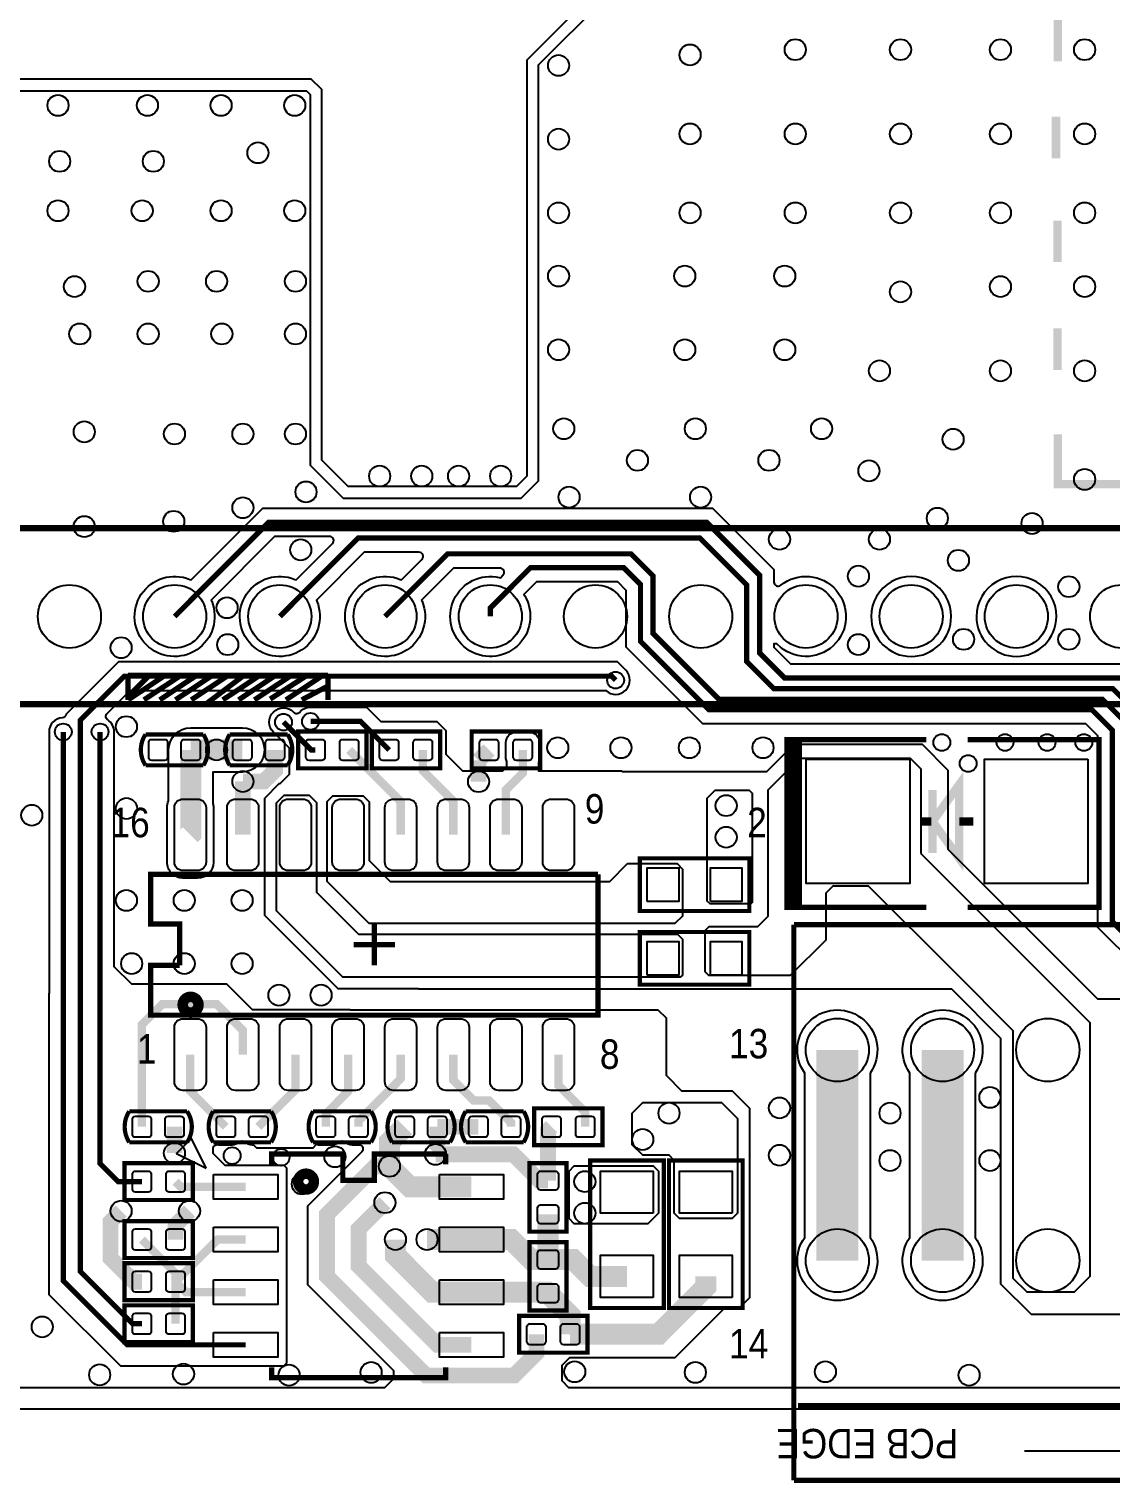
# Model space of a CAD drawing. Extents: x -4 to 87.6, y -5.6 to 52.5.
# Drawn here: x 14.67 to 40.78, y -5.29 to 29.78 of the extents above; entities that cross this region are included whole.
import ezdxf
from ezdxf.enums import TextEntityAlignment as Align

# ---------------------------------------------------------------- set-up
doc = ezdxf.new("R2010")
doc.units = 0
for name, color, linetype in [('BG_OUTLINE', 254, 'CONTINUOUS'), ('ET_TOP', 171, 'CONTINUOUS'), ('PG_SILKSCREEN_TOP', 254, 'CONTINUOUS'), ('PIN_TOP', 94, 'CONTINUOUS'), ('VC_TOP', 254, 'CONTINUOUS')]:
    doc.layers.add(name, color=color, linetype=linetype)

msp = doc.modelspace()

# ---------------------------------------------------------------- linework, layer by layer
at = {"layer": 'BG_OUTLINE'}
msp.add_lwpolyline([(78.5, -3.5001, 0.414214), (81.5, -0.5001), (81.5, 49.5, 0.414214), (78.5, 52.5), (-0.5001, 52.5, 0.414217), (-3.5001, 49.5), (-3.5001, -0.5001, 0.414219), (-0.5001, -3.5001)], format="xyb", close=True, dxfattribs=at)
at = {"layer": 'ET_TOP'}
for points in [[(7.112, 34.036), (7.493, 34.417), (8.509, 34.417), (8.89, 34.036), (8.89, 31.496), (10.287, 30.099), (21.4554, 30.099), (21.7348, 30.3784), (21.7348, 35.052), (22.2428, 35.56), (29.6088, 35.56), (29.8628, 35.306), (29.8628, 32.2059), (26.6878, 29.0309), (26.6878, 18.9979), (26.4338, 18.7439), (22.3698, 18.7439), (21.7348, 19.3789), (21.7348, 28.321), (21.4808, 28.575), (9.652, 28.575), (7.112, 31.115)], [(36.195, 9.8958), (40.2768, 5.8141), (40.2768, -0.3061), (39.8958, -0.6871), (38.7604, -0.6871), (38.4277, -0.3543), (38.4277, 5.6159), (36.991, 7.0526), (36.991, 7.0536), (34.9362, 9.1084), (34.069, 9.1084), (33.8988, 8.9383), (33.8988, 7.8054), (33.0454, 6.952), (31.0744, 6.952), (30.988, 7.0383), (30.988, 8.0366), (31.0871, 8.1356), (32.2631, 8.1356), (32.512, 8.3845), (32.512, 11.43), (33.274, 12.192), (35.941, 12.192), (36.195, 11.938)], [(30.4406, 7.8321), (30.4406, 6.9609), (30.3886, 6.9088), (22.244, 6.9088), (20.638, 8.5148), (20.638, 11.1158), (20.8255, 11.303), (21.4287, 11.303), (21.6078, 11.1239), (21.6078, 8.9649), (22.6238, 7.9489), (30.3238, 7.9489)], [(29.1148, 9.6495), (30.3124, 9.6495), (30.4419, 9.5199), (30.4419, 8.3858), (30.259, 8.2029), (22.8778, 8.2029), (21.8618, 9.2189), (21.8618, 11.1468), (22.0015, 11.2865), (22.7305, 11.2865), (22.8778, 11.1392), (22.8778, 9.7269), (23.3858, 9.2189), (28.6842, 9.2189)], [(32.1234, 11.3538), (32.1234, 8.7147), (32.0904, 8.6817), (31.1074, 8.6817), (31.0413, 8.7478), (31.0413, 11.2319), (31.2344, 11.4249), (32.0523, 11.4249)], [(31.7678, 1.2179), (31.6408, 1.0909), (30.3708, 1.0909), (30.2438, 1.2179), (30.2438, 2.4879), (30.1168, 2.6149), (29.4818, 2.6149), (29.2278, 2.8689), (29.2278, 3.6309), (29.4818, 3.8849), (31.3868, 3.8849), (31.7678, 3.5039)], [(27.7038, 2.2339), (27.8308, 2.3609), (29.7358, 2.3609), (29.8628, 2.2339), (29.8628, 1.2179), (29.6088, 0.9639), (27.8308, 0.9639), (27.7038, 1.0909)]]:
    msp.add_lwpolyline(points, close=True, dxfattribs=at)
msp.add_lwpolyline([(6.8321, 30.9992), (9.5362, 28.2951), (21.365, 28.2951), (21.4549, 28.2052), (21.4549, 19.2631), (22.254, 18.4643), (26.5496, 18.4643), (26.9677, 18.8821), (26.9677, 28.9151), (30.1427, 32.0901)], dxfattribs=at)
for points in [[(41.4147, 7.1689), (40.4719, 8.1115), (40.4719, 12.7292), (40.1803, 13.0211), (30.9372, 13.0211), (29.085, 14.873), (29.085, 16.242), (28.8823, 16.445), (26.9164, 16.445), (26.6123, 16.1409), (26.6324, 16.1069, -4.892964), (26.0205, 16.5539), (26.048, 16.5476), (26.1071, 16.6068, 0.667935), (26.0355, 16.7803), (24.9151, 16.7803), (24.144, 16.0091), (24.1567, 15.9779, -4.957831), (23.6273, 16.5072), (23.6586, 16.4945), (24.1516, 16.9878, 0.667748), (24.08, 17.1613), (22.7561, 17.1613), (21.604, 16.0091), (21.6167, 15.9779, -4.957831), (21.0873, 16.5072), (21.1186, 16.4945), (21.9926, 17.3688, 0.667748), (21.921, 17.5423), (20.5971, 17.5423), (19.064, 16.0091), (19.0767, 15.9779, -4.957831), (18.5473, 16.5072), (18.5786, 16.4945), (20.3126, 18.2286), (31.1658, 18.2286), (32.6497, 16.7449), (32.6497, 16.4427, 0.630092), (32.815, 16.3637, -2.253267), (32.7365, 14.9337), (32.7215, 14.9487), (32.6497, 14.9487), (32.6497, 14.873), (33.053, 14.4694), (41.2267, 14.4694)], [(78.5, -2.9919), (27.7023, -2.9919), (27.5387, -2.8283), (27.5387, -2.4498), (27.7266, -2.2619), (30.2666, -2.2619), (31.4427, -1.0858), (31.7957, -1.0858), (32.0675, -0.8141), (32.0675, 3.7402), (31.6484, 4.1592), (31.5082, 4.1592), (31.5026, 4.1646), (30.4262, 4.1646), (30.0533, 4.5377), (30.0533, 5.9195), (29.8577, 6.115), (22.4257, 6.115), (22.4201, 6.1209), (20.064, 6.1209), (19.4462, 6.7386), (17.1475, 6.7386), (16.7264, 7.1598), (16.7264, 12.827, 0.255188), (16.5689, 13.1155, -0.47801), (16.5522, 13.2728), (17.1082, 13.8288), (28.5905, 13.8288, 0.989398), (29.0706, 14.3195), (28.8747, 14.5151), (16.8237, 14.5151), (15.5636, 13.255, -0.349996), (15.4701, 13.1694, 0.394097), (15.1506, 12.827), (15.1506, 6.5209), (15.1481, 6.5181), (15.1481, -0.7399), (16.8758, -2.4676), (20.8204, -2.4676), (20.894, -2.394), (20.894, 2.3025), (20.8305, 2.366), (19.4005, 2.366), (19.111, 2.6556), (19.111, 2.7722, -0.459164), (19.2278, 2.8727, 0.037606), (19.2659, 2.8697), (19.5707, 2.8697, 0.188523), (19.7432, 2.9373, -0.389927), (19.8808, 2.9373, 0.188523), (20.0533, 2.8697), (20.0904, 2.8697), (20.1625, 2.7978), (21.524, 2.7978), (21.6052, 2.8791), (21.6317, 2.8743, 0.046702), (21.6789, 2.8697), (21.9837, 2.8697, 0.188523), (22.1562, 2.9373, -0.389927), (22.2938, 2.9373, 0.188523), (22.4663, 2.8697), (22.6286, 2.8697, -0.667821), (22.7005, 2.6965), (21.3914, 1.3873), (21.3914, -0.5009), (23.4645, -2.5738), (23.4645, -2.78), (23.2527, -2.9919), (-0.5001, -2.9919, -0.41422)], [(42.4358, -1.2243), (38.8645, -1.2243), (38.1305, -0.4902), (38.1305, 5.4331), (36.9413, 6.6223), (24.0772, 6.6223), (24.0706, 6.6289), (22.1282, 6.6289), (20.3581, 8.399), (20.3581, 11.2319), (20.7096, 11.5829), (20.7269, 11.5829), (20.955, 11.811), (20.955, 12.4343), (20.5682, 12.8209, -1), (21.0538, 13.3066), (21.0571, 13.303, 0.433059), (21.2052, 13.3078, -0.215629), (21.463, 13.4244), (22.8156, 13.4244), (23.1587, 13.081), (24.511, 13.081), (24.7332, 12.8588), (24.7332, 12.2872), (25.1282, 11.8923), (26.1031, 11.8923), (26.2047, 11.9941), (26.2047, 12.1049), (26.2006, 12.1145, -0.103088), (26.1793, 12.2161), (26.1793, 12.5717, -0.413974), (26.4338, 12.826), (26.7386, 12.826, -0.414528), (26.9931, 12.5717), (26.9931, 12.2161, -0.103077), (26.9718, 12.1145), (26.9677, 12.1049), (26.9677, 11.8923), (27.0624, 11.8923), (27.0688, 11.8859), (28.9738, 11.8859), (28.9895, 11.8699), (32.482, 11.8699), (33.1419, 12.5298), (36.2255, 12.5298), (36.8478, 11.9075), (36.8478, 9.9974), (40.4597, 6.3856), (42.4129, 6.3856)]]:
    msp.add_lwpolyline(points, format="xyb", dxfattribs=at)
for points, const_width in [([(18.1826, 15.6131), (20.4549, 17.8854), (31.0236, 17.8854), (32.3063, 16.6027), (32.3063, 14.7307), (32.9108, 14.1262), (41.0845, 14.1262), (41.6255, 13.5852), (41.6255, 8.6855), (42.037, 8.274), (49.8732, 8.274), (50.3098, 8.7107), (50.3098, 9.6241), (50.3177, 9.6319)], 0.127), ([(51.3179, 9.6319), (51.3179, 9.2108), (50.1272, 8.02), (41.8478, 8.02), (41.3715, 8.4963), (41.3715, 13.3312), (40.8305, 13.8722), (32.6466, 13.8722), (31.9938, 14.525), (31.9938, 16.3741), (30.8635, 17.5044), (22.6139, 17.5044), (20.7226, 15.6131)], 0.127), ([(51.8178, 9.6319), (51.8178, 9.2029), (50.3809, 7.766), (41.6839, 7.766), (41.0693, 8.3807), (41.0693, 13.1254), (40.5765, 13.6182), (31.3182, 13.6182), (29.7332, 15.2032), (29.7332, 16.5875), (29.1973, 17.1234), (24.7729, 17.1234), (23.2626, 15.6131)], 0.127), ([(52.8178, 10.6319), (52.8178, 9.6952), (50.6346, 7.512), (41.5569, 7.512), (40.8153, 8.2537), (40.8153, 12.8714), (40.3225, 13.3642), (31.0794, 13.3642), (29.4284, 15.0152), (29.4284, 16.3843), (29.0246, 16.7881), (26.7741, 16.7881), (25.8026, 15.8166), (25.8026, 15.6131)], 0.127), ([(17.3914, -1.4491), (17.1653, -1.4491), (15.908, -0.1918), (15.908, 13.114), (16.9659, 14.1719), (28.7325, 14.1719), (28.8277, 14.0767)], 0.127), ([(20.811, 13.0637), (21.4808, 12.3939), (21.5824, 12.3939)], 0.127), ([(21.463, 13.081), (22.6733, 13.081), (23.3604, 12.3939)], 0.127), ([(15.494, 12.827), (15.494, -0.4128), (17.0383, -1.9571), (19.8989, -1.9571)], 0.127), ([(16.383, 12.827), (16.383, 2.413), (16.8161, 1.9799), (17.3914, 1.9799)], 0.127), ([(18.5725, 12.3939), (18.5725, 10.3576), (18.5598, 10.3449)], 0.508), ([(19.1948, 12.3939), (18.5725, 12.3939)], 0.508), ([(19.8171, 12.3939), (19.1948, 12.3939)], 0.508), ([(20.6045, 12.3939), (20.6045, 11.8986), (20.3378, 11.6319), (19.8298, 11.6319)], 0.381), ([(23.6398, 10.3449), (23.6398, 11.1493), (22.3952, 12.3939)], 0.2032), ([(24.1732, 12.3939), (24.1732, 11.8951), (24.9098, 11.1585), (24.9098, 10.3449)], 0.2032), ([(25.5194, 12.1399), (25.7734, 12.3939)], 0.381), ([(25.5194, 11.6281), (25.5194, 12.1399)], 0.381), ([(26.1798, 10.3449), (26.1798, 11.4297), (26.5862, 11.8361), (26.5862, 12.3939)], 0.2032), ([(19.8298, 10.3449), (19.8298, 11.6319)], 0.381), ([(19.8298, 5.0449), (19.8298, 5.6264), (19.195, 6.2611), (17.888, 6.2611), (17.3914, 5.7645), (17.3914, 3.302)], 0.2032), ([(34.1808, 0.0749), (34.1808, 5.1549)], 1.016), ([(36.7208, 0.0749), (36.7208, 5.1549)], 1.016), ([(19.4183, 3.302), (18.5598, 4.1605), (18.5598, 5.0449)], 0.2032), ([(20.2057, 3.302), (21.0998, 4.1961), (21.0998, 5.0449)], 0.2032), ([(21.8313, 3.302), (21.8313, 3.6144), (22.3698, 4.1529), (22.3698, 5.0449)], 0.2032), ([(22.6187, 3.302), (22.6187, 3.4417), (23.6398, 4.4628), (23.6398, 5.0449)], 0.2032), ([(26.3017, 3.302), (26.3017, 3.4087), (25.7734, 3.937), (25.4, 3.937), (24.9098, 4.4272), (24.9098, 5.0449)], 0.2032), ([(28.0924, 3.302), (28.0924, 3.6579), (27.4498, 4.3005), (27.4498, 5.0449)], 0.2032), ([(23.368, 2.3482), (23.368, 2.9337), (23.7363, 3.302)], 0.508), ([(18.1788, 3.302), (18.1788, 2.667)], 0.381), ([(24.5237, 3.302), (24.5237, 2.6794), (24.4805, 2.6363)], 0.381), ([(25.5143, 3.302), (24.5237, 3.302)], 0.381), ([(27.1958, 2.0053), (27.1958, 3.2182), (27.2796, 3.302)], 0.381), ([(24.4805, 2.6363), (26.3566, 2.6363), (26.9875, 2.0053), (27.1958, 2.0053)], 0.381), ([(26.9164, -1.7031), (26.9164, -2.1577), (26.3779, -2.6962), (24.2519, -2.6962), (21.8618, -0.3061), (21.8618, 1.1925), (23.0175, 2.3482), (23.368, 2.3482)], 0.381), ([(23.368, 2.3482), (23.8633, 1.8529), (25.3487, 1.8529)], 0.508), ([(18.2042, 1.9799), (18.3312, 1.8529), (19.8989, 1.8529)], 0.2032), ([(17.3914, -0.4331), (17.1971, -0.4331), (16.637, 0.127), (16.637, 1.016), (16.891, 1.27)], 0.381), ([(18.2042, 0.5829), (18.2042, 0.9322), (18.542, 1.27)], 0.381), ([(23.2588, 1.4719), (22.6238, 0.8369), (22.6238, -0.0521), (24.5288, -1.9571), (25.3487, -1.9571)], 0.381), ([(27.1958, 1.1925), (27.1958, 0.1003)], 0.508), ([(23.5128, 0.5829), (23.5128, 0.2019), (24.4018, -0.6871), (25.3487, -0.6871)], 0.508), ([(25.3487, 0.5829), (24.2748, 0.5829)], 0.508), ([(25.3487, 0.5829), (26.3068, 0.5829), (26.7894, 0.1003), (27.1958, 0.1003)], 0.508), ([(18.2042, -0.4331), (18.2042, -0.2299), (17.3914, 0.5829)], 0.2032), ([(19.8989, 0.5829), (19.2202, 0.5829), (18.2042, -0.4331)], 0.2032), ([(27.1958, 0.1003), (27.8054, 0.1003), (28.2118, -0.3061), (29.1008, -0.3061)], 0.508), ([(19.8989, -0.6871), (18.4582, -0.6871), (18.2042, -0.4331)], 0.2032), ([(18.2042, -1.4491), (18.2042, -0.4331)], 0.2032), ([(27.7292, -1.7031), (29.8628, -1.7031), (31.0058, -0.5601), (31.0058, -0.3061)], 0.508), ([(25.3487, -0.6871), (27.1704, -0.6871), (27.1958, -0.7125)], 0.508), ([(27.1958, -0.7125), (27.7292, -1.2459), (27.7292, -1.7031)], 0.508)]:
    msp.add_lwpolyline(points, dxfattribs=dict(at, const_width=const_width))
for points in [[(36.9283, 15.6131, 1), (34.9969, 15.6132, 1)], [(39.4683, 15.6131, 1), (37.5369, 15.6132, 1)], [(19.1191, 9.6845, -0.414193), (18.7376, 9.303), (18.382, 9.303, -0.414214), (18.0005, 9.6845), (18.0005, 11.0053, -0.106134), (18.0343, 11.1618), (18.0386, 11.1719), (18.0386, 12.3939, -0.414099), (18.5725, 12.9276), (19.8171, 12.9276, -0.999963), (19.8171, 11.8603), (19.1064, 11.8603), (19.1064, 11.1031), (19.1077, 11.097, -0.060793), (19.1191, 11.0053)], [(34.9687, 4.5964), (34.9687, 0.6335, -1.934728), (33.3929, 0.6335), (33.3929, 4.5964, -1.934675)], [(37.5087, 4.5964), (37.5087, 0.6335, -1.934728), (35.9329, 0.6335), (35.9329, 4.5964, -1.934675)]]:
    msp.add_lwpolyline(points, format="xyb", close=True, dxfattribs=at)
at = {"layer": 'PG_SILKSCREEN_TOP'}
for points, const_width in [([(43.3014, 31.2341), (43.3014, 30.2031), (39.5013, 30.2031), (39.5013, 29.0032)], 0.2032), ([(39.4579, 27.6659), (39.4579, 26.6659)], 0.2032), ([(39.4955, 25.1602), (39.4955, 24.1602)], 0.2032), ([(39.4955, 22.56), (39.4955, 21.56)], 0.2032), ([(39.5013, 20.003), (39.5013, 18.8031), (43.3014, 18.8031), (43.3014, 17.7175)], 0.2032), ([(-3.8773, 17.7422), (47.5526, 17.7422)], 0.1524), ([(17.5677, 14.1892), (17.0597, 13.6812)], 0.127), ([(17.9487, 14.1892), (17.0597, 13.6002)], 0.127), ([(17.0597, 14.1892), (21.8857, 14.1892)], 0.127), ([(17.0597, 13.6002), (17.0597, 14.1892)], 0.127), ([(18.3297, 14.1892), (17.4407, 13.6002)], 0.127), ([(18.7107, 14.1892), (17.8217, 13.6002)], 0.127), ([(19.0917, 14.1892), (18.2027, 13.6002)], 0.127), ([(19.4727, 14.1892), (18.5837, 13.6002)], 0.127), ([(19.8537, 14.1892), (18.9525, 13.5131)], 0.127), ([(20.2347, 14.1892), (19.3457, 13.6002)], 0.127), ([(20.6157, 14.1892), (19.7267, 13.6002)], 0.127), ([(20.9967, 14.1892), (20.1077, 13.6002)], 0.127), ([(21.3777, 14.1892), (20.4887, 13.6202)], 0.127), ([(21.7587, 14.1892), (20.8697, 13.6002)], 0.127), ([(21.8857, 14.1892), (21.8857, 13.6002)], 0.127), ([(21.8857, 13.9352), (21.2507, 13.6002)], 0.127), ([(-3.8773, 13.5001), (47.5526, 13.5001)], 0.1524), ([(17.4803, 12.7673), (18.8773, 12.7673)], 0.1016), ([(19.5123, 12.7673), (20.9093, 12.7673)], 0.1016), ([(21.1633, 12.8384), (22.8143, 12.8384), (22.8143, 11.9494), (21.1633, 11.9494), (21.1633, 12.8384)], 0.1016), ([(22.9413, 12.8384), (24.5923, 12.8384), (24.5923, 11.9494), (22.9413, 11.9494), (22.9413, 12.8384)], 0.1016), ([(25.3543, 12.8384), (27.0053, 12.8384), (27.0053, 11.9494), (25.3543, 11.9494), (25.3543, 12.8384)], 0.1016), ([(33.1975, 12.638), (32.9664, 12.638), (32.9664, 8.5979), (35.287, 8.5979)], 0.127), ([(33.2976, 12.638), (33.0665, 12.638), (33.0665, 8.5979), (35.387, 8.5979)], 0.127), ([(33.3977, 12.638), (33.1666, 12.638), (33.1666, 8.5979), (35.4871, 8.5979)], 0.127), ([(33.4975, 12.638), (33.2664, 12.638), (33.2664, 8.5979), (35.5869, 8.5979)], 0.127), ([(36.3299, 12.638), (33.435, 12.638)], 0.127), ([(37.3301, 8.5979), (40.4934, 8.5979), (40.4934, 12.638), (37.3301, 12.638)], 0.127), ([(18.8773, 12.0206), (17.4803, 12.0206)], 0.1016), ([(20.9093, 12.0206), (19.5123, 12.0206)], 0.1016), ([(36.4792, 10.668), (37.1221, 9.779), (37.1221, 11.557), (36.4792, 10.668)], 0.2032), ([(36.4792, 9.906), (36.4792, 11.43)], 0.2032), ([(36.449, 10.668), (36.195, 10.668)], 0.2032), ([(37.465, 10.668), (37.1221, 10.668)], 0.2032), ([(29.4132, 9.779), (32.0548, 9.779), (32.0548, 8.509), (29.4132, 8.509), (29.4132, 9.779)], 0.1016), ([(18.3048, 7.1948), (18.3048, 8.1951), (17.6047, 8.1951), (17.6047, 9.395), (28.4048, 9.395)], 0.127), ([(28.4048, 9.395), (28.4048, 5.9949), (28.0048, 5.9949)], 0.127), ([(33.435, 8.5979), (36.3299, 8.5979)], 0.127), ([(23.0048, 7.1948), (23.0048, 8.1951)], 0.127), ([(33.1307, 8.175), (53.7309, 8.175)], 0.127), ([(33.1307, -5.225), (33.1307, 8.175)], 0.127), ([(53.7309, 8.175), (53.7309, -5.225), (33.1307, -5.225)], 0.127), ([(22.5047, 7.6949), (23.5049, 7.6949)], 0.127), ([(29.4132, 8.001), (32.0548, 8.001), (32.0548, 6.731), (29.4132, 6.731), (29.4132, 8.001)], 0.1016), ([(28.0048, 5.9949), (17.6047, 5.9949), (17.6047, 7.1948), (18.3048, 7.1948)], 0.127), ([(18.1049, 5.9949), (18.0048, 5.9949)], 0.127), ([(17.0866, 3.6754), (18.4836, 3.6754)], 0.1016), ([(19.1135, 3.6754), (20.5105, 3.6754)], 0.1016), ([(21.5265, 3.6754), (22.9235, 3.6754)], 0.1016), ([(23.4315, 3.6754), (24.8285, 3.6754)], 0.1016), ([(25.2095, 3.6754), (26.6065, 3.6754)], 0.1016), ([(26.8605, 3.7465), (28.5115, 3.7465), (28.5115, 2.8575), (26.8605, 2.8575), (26.8605, 3.7465)], 0.1016), ([(18.4836, 2.9286), (17.0866, 2.9286)], 0.1016), ([(20.5105, 2.9286), (19.1135, 2.9286)], 0.1016), ([(22.9235, 2.9286), (21.5265, 2.9286)], 0.1016), ([(24.8285, 2.9286), (23.4315, 2.9286)], 0.1016), ([(26.6065, 2.9286), (25.2095, 2.9286)], 0.1016), ([(16.9723, 2.4244), (18.6233, 2.4244), (18.6233, 1.5354), (16.9723, 1.5354), (16.9723, 2.4244)], 0.1016), ([(20.5237, 2.394), (20.5237, 2.648), (22.2428, 2.648), (22.2428, 2.0129), (23.0048, 2.0129), (23.0048, 2.648), (24.7239, 2.648)], 0.127), ([(24.7239, 2.648), (24.7239, 2.394)], 0.127), ([(26.7513, 0.7734), (26.7513, 2.4244), (27.6403, 2.4244), (27.6403, 0.7734), (26.7513, 0.7734)], 0.1016), ([(28.2118, -1.0681), (28.2118, 2.4879), (29.9898, 2.4879), (29.9898, -1.0681), (28.2118, -1.0681)], 0.1016), ([(30.1168, -1.0681), (30.1168, 2.4879), (31.8948, 2.4879), (31.8948, -1.0681), (30.1168, -1.0681)], 0.1016), ([(18.6233, 0.1384), (16.9723, 0.1384), (16.9723, 1.0274), (18.6233, 1.0274), (18.6233, 0.1384)], 0.1016), ([(26.7513, -1.1316), (26.7513, 0.5194), (27.6403, 0.5194), (27.6403, -1.1316), (26.7513, -1.1316)], 0.1016), ([(18.6233, -0.8776), (16.9723, -0.8776), (16.9723, 0.0114), (18.6233, 0.0114), (18.6233, -0.8776)], 0.1016), ([(16.9723, -1.0046), (18.6233, -1.0046), (18.6233, -1.8936), (16.9723, -1.8936), (16.9723, -1.0046)], 0.1016), ([(28.1483, -2.1476), (26.4973, -2.1476), (26.4973, -1.2586), (28.1483, -1.2586), (28.1483, -2.1476)], 0.1016), ([(24.7239, -2.4981), (24.7239, -2.7521), (20.5237, -2.7521), (20.5237, -2.4981)], 0.127), ([(53.7309, -3.4252), (33.2308, -3.4252)], 0.127)]:
    msp.add_lwpolyline(points, dxfattribs=dict(at, const_width=const_width))
for points, const_width in [([(17.4803, 12.0206, -0.303691), (17.4803, 12.7673)], 0.1016), ([(18.8773, 12.0206, 0.294116), (18.8773, 12.7673)], 0.1016), ([(19.5123, 12.7673, 0.294127), (19.5123, 12.0206)], 0.1016), ([(20.9093, 12.7673, -0.303679), (20.9093, 12.0206)], 0.1016), ([(18.8217, 6.2459, 0.999921), (18.3139, 6.246, 1.000079), (18.8217, 6.2459)], 0.127), ([(18.6947, 6.2459, 0.999842), (18.4409, 6.246, 1.000158), (18.6947, 6.2459)], 0.127), ([(17.0866, 3.6754, 0.294166), (17.0866, 2.9286)], 0.1016), ([(18.4836, 3.6754, -0.303713), (18.4836, 2.9286)], 0.1016), ([(19.1135, 3.6754, 0.294158), (19.1135, 2.9286)], 0.1016), ([(20.5105, 3.6754, -0.303722), (20.5105, 2.9286)], 0.1016), ([(21.5265, 3.6754, 0.294158), (21.5265, 2.9286)], 0.1016), ([(22.9235, 3.6754, -0.303722), (22.9235, 2.9286)], 0.1016), ([(23.4315, 3.6754, 0.294158), (23.4315, 2.9286)], 0.1016), ([(24.8285, 3.6754, -0.303722), (24.8285, 2.9286)], 0.1016), ([(25.2095, 2.9286, -0.303722), (25.2095, 3.6754)], 0.1016), ([(26.6065, 2.9286, 0.294158), (26.6065, 3.6754)], 0.1016), ([(21.6078, 1.9799, 0.999921), (21.0998, 1.98, 1.000079), (21.6078, 1.9799)], 0.127), ([(21.4808, 1.9799, 0.999842), (21.2268, 1.98, 1.000158), (21.4808, 1.9799)], 0.127)]:
    msp.add_lwpolyline(points, format="xyb", dxfattribs=dict(at, const_width=const_width))
msp.add_lwpolyline([(18.9471, 2.302), (18.5877, 3.0206), (18.2286, 2.6614)], close=True, dxfattribs=at)
msp.add_lwpolyline([(43.5232, -3.6307), (42.8882, -4.6467), (43.1422, -3.8847), (42.1262, -3.8847), (43.5232, -3.6307), (42.1262, -4.5197), (38.6972, -4.5197)], dxfattribs=at)
at = {"layer": 'PIN_TOP'}
for points in [[(17.5565, 12.5717, -0.414214), (17.6327, 12.6479), (17.9375, 12.6479, -0.414214), (18.0137, 12.5717), (18.0137, 12.2161, -0.414214), (17.9375, 12.1399), (17.6327, 12.1399, -0.414214), (17.5565, 12.2161)], [(18.3439, 12.5717, -0.414214), (18.4201, 12.6479), (18.7249, 12.6479, -0.414214), (18.8011, 12.5717), (18.8011, 12.2161, -0.414214), (18.7249, 12.1399), (18.4201, 12.1399, -0.414214), (18.3439, 12.2161)], [(20.0457, 12.2161, -0.414214), (19.9695, 12.1399), (19.6647, 12.1399, -0.414214), (19.5885, 12.2161), (19.5885, 12.5717, -0.414214), (19.6647, 12.6479), (19.9695, 12.6479, -0.414214), (20.0457, 12.5717)], [(20.8331, 12.2161, -0.414214), (20.7569, 12.1399), (20.4521, 12.1399, -0.414214), (20.3759, 12.2161), (20.3759, 12.5717, -0.414214), (20.4521, 12.6479), (20.7569, 12.6479, -0.414214), (20.8331, 12.5717)], [(21.811, 12.2161, -0.414214), (21.7348, 12.1399), (21.43, 12.1399, -0.414214), (21.3538, 12.2161), (21.3538, 12.5717, -0.414214), (21.43, 12.6479), (21.7348, 12.6479, -0.414214), (21.811, 12.5717)], [(22.6238, 12.2161, -0.414214), (22.5476, 12.1399), (22.2428, 12.1399, -0.414214), (22.1666, 12.2161), (22.1666, 12.5717, -0.414214), (22.2428, 12.6479), (22.5476, 12.6479, -0.414214), (22.6238, 12.5717)], [(23.589, 12.2161, -0.414214), (23.5128, 12.1399), (23.208, 12.1399, -0.414214), (23.1318, 12.2161), (23.1318, 12.5717, -0.414214), (23.208, 12.6479), (23.5128, 12.6479, -0.414214), (23.589, 12.5717)], [(24.4018, 12.2161, -0.414214), (24.3256, 12.1399), (24.0208, 12.1399, -0.414214), (23.9446, 12.2161), (23.9446, 12.5717, -0.414214), (24.0208, 12.6479), (24.3256, 12.6479, -0.414214), (24.4018, 12.5717)], [(26.002, 12.2161, -0.414214), (25.9258, 12.1399), (25.621, 12.1399, -0.414214), (25.5448, 12.2161), (25.5448, 12.5717, -0.414214), (25.621, 12.6479), (25.9258, 12.6479, -0.414214), (26.002, 12.5717)], [(26.8148, 12.2161, -0.414214), (26.7386, 12.1399), (26.4338, 12.1399, -0.414214), (26.3576, 12.2161), (26.3576, 12.5717, -0.414214), (26.4338, 12.6479), (26.7386, 12.6479, -0.414214), (26.8148, 12.5717)], [(18.1788, 9.6845), (18.1788, 11.0053, -0.414214), (18.382, 11.2085), (18.7376, 11.2085, -0.414214), (18.9408, 11.0053), (18.9408, 9.6845, -0.414214), (18.7376, 9.4813), (18.382, 9.4813, -0.414214)], [(19.4488, 9.6845), (19.4488, 11.0053, -0.414214), (19.652, 11.2085), (20.0076, 11.2085, -0.414214), (20.2108, 11.0053), (20.2108, 9.6845, -0.414214), (20.0076, 9.4813), (19.652, 9.4813, -0.414214)], [(20.7188, 9.6845), (20.7188, 11.0053, -0.414214), (20.922, 11.2085), (21.2776, 11.2085, -0.414214), (21.4808, 11.0053), (21.4808, 9.6845, -0.414214), (21.2776, 9.4813), (20.922, 9.4813, -0.414214)], [(21.9888, 9.6845), (21.9888, 11.0053, -0.414214), (22.192, 11.2085), (22.5476, 11.2085, -0.414214), (22.7508, 11.0053), (22.7508, 9.6845, -0.414214), (22.5476, 9.4813), (22.192, 9.4813, -0.414214)], [(23.2588, 9.6845), (23.2588, 11.0053, -0.414214), (23.462, 11.2085), (23.8176, 11.2085, -0.414214), (24.0208, 11.0053), (24.0208, 9.6845, -0.414214), (23.8176, 9.4813), (23.462, 9.4813, -0.414214)], [(24.5288, 9.6845), (24.5288, 11.0053, -0.414214), (24.732, 11.2085), (25.0876, 11.2085, -0.414214), (25.2908, 11.0053), (25.2908, 9.6845, -0.414214), (25.0876, 9.4813), (24.732, 9.4813, -0.414214)], [(25.7988, 9.6845), (25.7988, 11.0053, -0.414214), (26.002, 11.2085), (26.3576, 11.2085, -0.414214), (26.5608, 11.0053), (26.5608, 9.6845, -0.414214), (26.3576, 9.4813), (26.002, 9.4813, -0.414214)], [(27.0688, 9.6845), (27.0688, 11.0053, -0.414214), (27.272, 11.2085), (27.6276, 11.2085, -0.414214), (27.8308, 11.0053), (27.8308, 9.6845, -0.414214), (27.6276, 9.4813), (27.272, 9.4813, -0.414214)], [(18.1788, 4.3845), (18.1788, 5.7053, -0.414214), (18.382, 5.9085), (18.7376, 5.9085, -0.414214), (18.9408, 5.7053), (18.9408, 4.3845, -0.414214), (18.7376, 4.1813), (18.382, 4.1813, -0.414214)], [(19.4488, 4.3845), (19.4488, 5.7053, -0.414214), (19.652, 5.9085), (20.0076, 5.9085, -0.414214), (20.2108, 5.7053), (20.2108, 4.3845, -0.414214), (20.0076, 4.1813), (19.652, 4.1813, -0.414214)], [(20.7188, 4.3845), (20.7188, 5.7053, -0.414214), (20.922, 5.9085), (21.2776, 5.9085, -0.414214), (21.4808, 5.7053), (21.4808, 4.3845, -0.414214), (21.2776, 4.1813), (20.922, 4.1813, -0.414214)], [(21.9888, 4.3845), (21.9888, 5.7053, -0.414214), (22.192, 5.9085), (22.5476, 5.9085, -0.414214), (22.7508, 5.7053), (22.7508, 4.3845, -0.414214), (22.5476, 4.1813), (22.192, 4.1813, -0.414214)], [(23.2588, 4.3845), (23.2588, 5.7053, -0.414214), (23.462, 5.9085), (23.8176, 5.9085, -0.414214), (24.0208, 5.7053), (24.0208, 4.3845, -0.414214), (23.8176, 4.1813), (23.462, 4.1813, -0.414214)], [(24.5288, 4.3845), (24.5288, 5.7053, -0.414214), (24.732, 5.9085), (25.0876, 5.9085, -0.414214), (25.2908, 5.7053), (25.2908, 4.3845, -0.414214), (25.0876, 4.1813), (24.732, 4.1813, -0.414214)], [(25.7988, 4.3845), (25.7988, 5.7053, -0.414214), (26.002, 5.9085), (26.3576, 5.9085, -0.414214), (26.5608, 5.7053), (26.5608, 4.3845, -0.414214), (26.3576, 4.1813), (26.002, 4.1813, -0.414214)], [(27.0688, 4.3845), (27.0688, 5.7053, -0.414214), (27.272, 5.9085), (27.6276, 5.9085, -0.414214), (27.8308, 5.7053), (27.8308, 4.3845, -0.414214), (27.6276, 4.1813), (27.272, 4.1813, -0.414214)], [(17.62, 3.1242, -0.414214), (17.5438, 3.048), (17.239, 3.048, -0.414214), (17.1628, 3.1242), (17.1628, 3.4798, -0.414214), (17.239, 3.556), (17.5438, 3.556, -0.414214), (17.62, 3.4798)], [(18.4074, 3.1242, -0.414214), (18.3312, 3.048), (18.0264, 3.048, -0.414214), (17.9502, 3.1242), (17.9502, 3.4798, -0.414214), (18.0264, 3.556), (18.3312, 3.556, -0.414214), (18.4074, 3.4798)], [(19.6469, 3.1242, -0.414214), (19.5707, 3.048), (19.2659, 3.048, -0.414214), (19.1897, 3.1242), (19.1897, 3.4798, -0.414214), (19.2659, 3.556), (19.5707, 3.556, -0.414214), (19.6469, 3.4798)], [(20.4343, 3.1242, -0.414214), (20.3581, 3.048), (20.0533, 3.048, -0.414214), (19.9771, 3.1242), (19.9771, 3.4798, -0.414214), (20.0533, 3.556), (20.3581, 3.556, -0.414214), (20.4343, 3.4798)], [(22.0599, 3.1242, -0.414214), (21.9837, 3.048), (21.6789, 3.048, -0.414214), (21.6027, 3.1242), (21.6027, 3.4798, -0.414214), (21.6789, 3.556), (21.9837, 3.556, -0.414214), (22.0599, 3.4798)], [(22.8473, 3.1242, -0.414214), (22.7711, 3.048), (22.4663, 3.048, -0.414214), (22.3901, 3.1242), (22.3901, 3.4798, -0.414214), (22.4663, 3.556), (22.7711, 3.556, -0.414214), (22.8473, 3.4798)], [(23.9649, 3.1242, -0.414214), (23.8887, 3.048), (23.5839, 3.048, -0.414214), (23.5077, 3.1242), (23.5077, 3.4798, -0.414214), (23.5839, 3.556), (23.8887, 3.556, -0.414214), (23.9649, 3.4798)], [(24.7523, 3.1242, -0.414214), (24.6761, 3.048), (24.3713, 3.048, -0.414214), (24.2951, 3.1242), (24.2951, 3.4798, -0.414214), (24.3713, 3.556), (24.6761, 3.556, -0.414214), (24.7523, 3.4798)], [(25.2857, 3.4798, -0.414214), (25.3619, 3.556), (25.6667, 3.556, -0.414214), (25.7429, 3.4798), (25.7429, 3.1242, -0.414214), (25.6667, 3.048), (25.3619, 3.048, -0.414214), (25.2857, 3.1242)], [(26.0731, 3.4798, -0.414214), (26.1493, 3.556), (26.4541, 3.556, -0.414214), (26.5303, 3.4798), (26.5303, 3.1242, -0.414214), (26.4541, 3.048), (26.1493, 3.048, -0.414214), (26.0731, 3.1242)], [(27.5082, 3.1242, -0.414214), (27.432, 3.048), (27.1272, 3.048, -0.414214), (27.051, 3.1242), (27.051, 3.4798, -0.414214), (27.1272, 3.556), (27.432, 3.556, -0.414214), (27.5082, 3.4798)], [(28.321, 3.1242, -0.414214), (28.2448, 3.048), (27.94, 3.048, -0.414214), (27.8638, 3.1242), (27.8638, 3.4798, -0.414214), (27.94, 3.556), (28.2448, 3.556, -0.414214), (28.321, 3.4798)], [(17.62, 1.8021, -0.414214), (17.5438, 1.7259), (17.239, 1.7259, -0.414214), (17.1628, 1.8021), (17.1628, 2.1577, -0.414214), (17.239, 2.2339), (17.5438, 2.2339, -0.414214), (17.62, 2.1577)], [(18.4328, 1.8021, -0.414214), (18.3566, 1.7259), (18.0518, 1.7259, -0.414214), (17.9756, 1.8021), (17.9756, 2.1577, -0.414214), (18.0518, 2.2339), (18.3566, 2.2339, -0.414214), (18.4328, 2.1577)], [(27.3736, 2.2339, -0.414214), (27.4498, 2.1577), (27.4498, 1.8529, -0.414214), (27.3736, 1.7767), (27.018, 1.7767, -0.414214), (26.9418, 1.8529), (26.9418, 2.1577, -0.414214), (27.018, 2.2339)], [(27.3736, 1.4211, -0.414214), (27.4498, 1.3449), (27.4498, 1.0401, -0.414214), (27.3736, 0.9639), (27.018, 0.9639, -0.414214), (26.9418, 1.0401), (26.9418, 1.3449, -0.414214), (27.018, 1.4211)], [(17.1628, 0.7607, -0.414214), (17.239, 0.8369), (17.5438, 0.8369, -0.414214), (17.62, 0.7607), (17.62, 0.4051, -0.414214), (17.5438, 0.3289), (17.239, 0.3289, -0.414214), (17.1628, 0.4051)], [(17.9756, 0.7607, -0.414214), (18.0518, 0.8369), (18.3566, 0.8369, -0.414214), (18.4328, 0.7607), (18.4328, 0.4051, -0.414214), (18.3566, 0.3289), (18.0518, 0.3289, -0.414214), (17.9756, 0.4051)], [(27.3736, 0.3289, -0.414214), (27.4498, 0.2527), (27.4498, -0.0521, -0.414214), (27.3736, -0.1283), (27.018, -0.1283, -0.414214), (26.9418, -0.0521), (26.9418, 0.2527, -0.414214), (27.018, 0.3289)], [(17.1628, -0.2553, -0.414214), (17.239, -0.1791), (17.5438, -0.1791, -0.414214), (17.62, -0.2553), (17.62, -0.6109, -0.414214), (17.5438, -0.6871), (17.239, -0.6871, -0.414214), (17.1628, -0.6109)], [(17.9756, -0.2553, -0.414214), (18.0518, -0.1791), (18.3566, -0.1791, -0.414214), (18.4328, -0.2553), (18.4328, -0.6109, -0.414214), (18.3566, -0.6871), (18.0518, -0.6871, -0.414214), (17.9756, -0.6109)], [(27.3736, -0.4839, -0.414214), (27.4498, -0.5601), (27.4498, -0.8649, -0.414214), (27.3736, -0.9411), (27.018, -0.9411, -0.414214), (26.9418, -0.8649), (26.9418, -0.5601, -0.414214), (27.018, -0.4839)], [(17.62, -1.6269, -0.414214), (17.5438, -1.7031), (17.239, -1.7031, -0.414214), (17.1628, -1.6269), (17.1628, -1.2713, -0.414214), (17.239, -1.1951), (17.5438, -1.1951, -0.414214), (17.62, -1.2713)], [(18.4328, -1.6269, -0.414214), (18.3566, -1.7031), (18.0518, -1.7031, -0.414214), (17.9756, -1.6269), (17.9756, -1.2713, -0.414214), (18.0518, -1.1951), (18.3566, -1.1951, -0.414214), (18.4328, -1.2713)], [(26.6878, -1.5253, -0.414214), (26.764, -1.4491), (27.0688, -1.4491, -0.414214), (27.145, -1.5253), (27.145, -1.8809, -0.414214), (27.0688, -1.9571), (26.764, -1.9571, -0.414214), (26.6878, -1.8809)], [(27.5006, -1.5253, -0.414214), (27.5768, -1.4491), (27.8816, -1.4491, -0.414214), (27.9578, -1.5253), (27.9578, -1.8809, -0.414214), (27.8816, -1.9571), (27.5768, -1.9571, -0.414214), (27.5006, -1.8809)]]:
    msp.add_lwpolyline(points, format="xyb", close=True, dxfattribs=at)
for points in [[(35.9299, 12.168), (35.9299, 9.168), (33.4299, 9.168), (33.4299, 12.168)], [(40.2302, 12.168), (40.2302, 9.168), (37.73, 9.168), (37.73, 12.168)], [(29.591, 8.7376), (29.591, 9.5504), (30.353, 9.5504), (30.353, 8.7376)], [(31.115, 8.7376), (31.115, 9.5504), (31.877, 9.5504), (31.877, 8.7376)], [(29.591, 6.9596), (29.591, 7.7724), (30.353, 7.7724), (30.353, 6.9596)], [(31.115, 6.9596), (31.115, 7.7724), (31.877, 7.7724), (31.877, 6.9596)], [(19.124, 2.1528), (20.6739, 2.1528), (20.6739, 1.553), (19.124, 1.553)], [(24.5738, 2.1528), (26.1237, 2.1528), (26.1237, 1.553), (24.5738, 1.553)], [(29.7358, 1.2179), (28.4658, 1.2179), (28.4658, 2.2339), (29.7358, 2.2339)], [(31.6408, 1.2179), (30.3708, 1.2179), (30.3708, 2.2339), (31.6408, 2.2339)], [(19.124, 0.8829), (20.6739, 0.8829), (20.6739, 0.2829), (19.124, 0.2829)], [(24.5738, 0.8829), (26.1237, 0.8829), (26.1237, 0.2829), (24.5738, 0.2829)], [(29.7358, -0.8141), (28.4658, -0.8141), (28.4658, 0.2019), (29.7358, 0.2019)], [(31.6408, -0.8141), (30.3708, -0.8141), (30.3708, 0.2019), (31.6408, 0.2019)], [(19.124, -0.3871), (20.6739, -0.3871), (20.6739, -0.987), (19.124, -0.987)], [(24.5738, -0.3871), (26.1237, -0.3871), (26.1237, -0.987), (24.5738, -0.987)], [(19.124, -1.6571), (20.6739, -1.6571), (20.6739, -2.2571), (19.124, -2.2571)], [(24.5738, -1.6571), (26.1237, -1.6571), (26.1237, -2.2571), (24.5738, -2.2571)]]:
    msp.add_lwpolyline(points, close=True, dxfattribs=at)
for centre in [(15.6426, 15.6131), (18.1826, 15.6131), (20.7226, 15.6131), (23.2626, 15.6131), (25.8026, 15.6131), (28.3426, 15.6131), (30.8826, 15.6131), (33.4226, 15.6131), (35.9626, 15.6131), (38.5026, 15.6131), (41.0426, 15.6131), (34.1808, 5.1549), (36.7208, 5.1549), (39.2608, 5.1549), (34.1808, 0.0749), (36.7208, 0.0749), (39.2608, 0.0749)]:
    msp.add_circle(centre, 0.762, dxfattribs=at)
at = {"layer": 'VC_TOP'}
for centre, radius in [((33.1648, 29.2849), 0.254), ((35.7048, 29.2849), 0.254), ((38.1178, 29.2849), 0.254), ((40.1498, 29.2849), 0.254), ((27.4498, 28.9039), 0.254), ((30.6248, 29.1579), 0.254), ((15.367, 27.94), 0.254), ((17.526, 27.94), 0.254), ((19.304, 27.94), 0.254), ((21.082, 27.94), 0.254), ((27.4498, 27.1259), 0.254), ((30.6248, 27.2529), 0.254), ((33.1648, 27.2529), 0.254), ((35.7048, 27.2529), 0.254), ((38.1178, 27.2529), 0.254), ((40.1498, 27.2529), 0.254), ((20.193, 26.797), 0.254), ((15.4076, 26.5913), 0.254), ((17.6682, 26.5913), 0.254), ((15.367, 25.4), 0.254), ((17.399, 25.4), 0.254), ((19.304, 25.4), 0.254), ((21.082, 25.4), 0.254), ((27.4498, 25.3479), 0.254), ((30.6248, 25.3479), 0.254), ((33.1648, 25.3479), 0.254), ((35.7048, 25.3479), 0.254), ((38.1178, 25.3479), 0.254), ((40.1498, 25.3479), 0.254), ((17.5438, 23.6969), 0.254), ((19.1948, 23.6969), 0.254), ((21.0998, 23.6969), 0.254), ((27.4498, 23.8239), 0.254), ((30.4978, 23.8239), 0.254), ((32.9108, 23.8239), 0.254), ((15.7658, 23.5699), 0.254), ((35.7048, 23.4429), 0.254), ((38.1178, 23.5699), 0.254), ((40.1498, 23.5699), 0.254), ((15.8928, 22.4269), 0.254), ((17.5438, 22.4269), 0.254), ((19.3218, 22.4269), 0.254), ((21.0998, 22.4269), 0.254), ((27.4498, 22.0459), 0.254), ((30.4978, 22.0459), 0.254), ((32.9108, 22.0459), 0.254), ((35.1968, 21.5379), 0.254), ((38.1178, 21.5379), 0.254), ((40.1498, 21.5379), 0.254), ((27.5768, 20.1409), 0.254), ((30.7518, 20.1409), 0.254), ((33.7998, 20.1409), 0.254), ((16.002, 20.066), 0.254), ((18.1788, 20.0139), 0.254), ((19.8298, 20.0139), 0.254), ((21.0998, 20.0139), 0.254), ((36.9748, 19.8869), 0.254), ((29.3548, 19.3789), 0.254), ((32.5298, 19.3789), 0.254), ((34.9428, 19.1249), 0.254), ((23.1318, 18.9979), 0.254), ((24.1478, 18.9979), 0.254), ((25.0368, 18.9979), 0.254), ((26.0528, 18.9979), 0.254), ((40.1498, 18.9192), 0.254), ((21.3538, 18.6169), 0.254), ((27.7038, 18.4899), 0.254), ((30.8788, 18.4899), 0.254), ((19.8298, 18.2359), 0.254), ((16.002, 17.78), 0.254), ((18.161, 17.907), 0.254), ((36.5938, 17.9819), 0.254), ((38.8798, 17.8549), 0.254), ((32.7838, 17.4739), 0.254), ((35.1968, 17.4739), 0.254), ((21.2268, 17.2199), 0.254), ((37.1018, 16.9659), 0.254), ((34.6888, 16.5849), 0.254), ((39.7688, 16.3309), 0.254), ((19.4488, 15.8229), 0.254), ((16.891, 14.859), 0.254), ((19.464, 14.9327), 0.254), ((34.6888, 14.9339), 0.254), ((37.2288, 15.0609), 0.254), ((39.7688, 15.0609), 0.254), ((28.8277, 14.0767), 0.2032), ((15.494, 12.827), 0.2032), ((16.383, 12.827), 0.2032), ((17.018, 12.954), 0.254), ((20.811, 13.0637), 0.2032), ((21.463, 13.081), 0.2032), ((19.1948, 12.3939), 0.254), ((27.432, 12.446), 0.254), ((28.956, 12.446), 0.254), ((30.607, 12.446), 0.254), ((32.385, 12.446), 0.254), ((36.703, 12.573), 0.2032), ((38.227, 12.573), 0.2032), ((39.243, 12.573), 0.2032), ((40.132, 12.573), 0.2032), ((37.338, 12.065), 0.2032), ((19.8298, 11.6319), 0.254), ((25.5194, 11.6281), 0.254), ((17.0205, 10.9804), 0.254), ((31.496, 11.049), 0.254), ((14.7345, 10.8179), 0.254), ((31.496, 10.287), 0.254), ((17.018, 8.763), 0.254), ((18.415, 8.763), 0.254), ((19.812, 8.763), 0.254), ((17.145, 7.239), 0.254), ((18.415, 7.239), 0.254), ((19.812, 7.239), 0.254), ((20.701, 6.477), 0.254), ((21.717, 6.477), 0.254), ((37.8638, 4.0119), 0.254), ((30.1168, 3.6309), 0.254), ((32.7838, 3.7579), 0.254), ((35.4508, 3.6309), 0.254), ((29.4818, 2.9959), 0.254), ((18.1788, 2.667), 0.254), ((19.5732, 2.606), 0.2032), ((22.0523, 2.5806), 0.254), ((24.4805, 2.6363), 0.254), ((32.7838, 2.6149), 0.254), ((20.7518, 2.5654), 0.2032), ((23.368, 2.3482), 0.254), ((35.4508, 2.4879), 0.254), ((37.8638, 2.4879), 0.254), ((21.2649, 1.9228), 0.254), ((28.0848, 1.9799), 0.254), ((16.891, 1.27), 0.254), ((18.542, 1.27), 0.254), ((23.2588, 1.4719), 0.254), ((28.0848, 1.2179), 0.254), ((23.5128, 0.5829), 0.254), ((24.2748, 0.5829), 0.254), ((14.986, -1.524), 0.254), ((16.3728, -2.681), 0.254), ((18.3972, -2.6632), 0.254), ((20.9448, -2.6886), 0.254), ((22.926, -2.6226), 0.254), ((27.8409, -2.6073), 0.254), ((30.7518, -2.6226), 0.254), ((33.8912, -2.6073), 0.254), ((37.3609, -2.6886), 0.254)]:
    msp.add_circle(centre, radius, dxfattribs=at)

# ---------------------------------------------------------------- texts
at = {"layer": 'PG_SILKSCREEN_TOP', "width": 0.892857}
for s, p in [('9', (28.0848, 10.6159)), ('16', (16.637, 10.287)), ('2', (32.004, 10.287)), ('1', (17.272, 4.826)), ('8', (28.448, 4.699))]:
    msp.add_text(s, height=0.7112, dxfattribs=at).set_placement(p)
for s, p in [('13', (32.512, 4.953)), ('14', (32.512, -2.286))]:
    msp.add_text(s, height=0.7112, dxfattribs=at).set_placement(p, align=Align.RIGHT)
msp.add_text('PCB EDGE', height=0.7112, rotation=180, dxfattribs=at).set_placement((32.7109, -3.985), align=Align.RIGHT)

doc.saveas('drawing.dxf')
